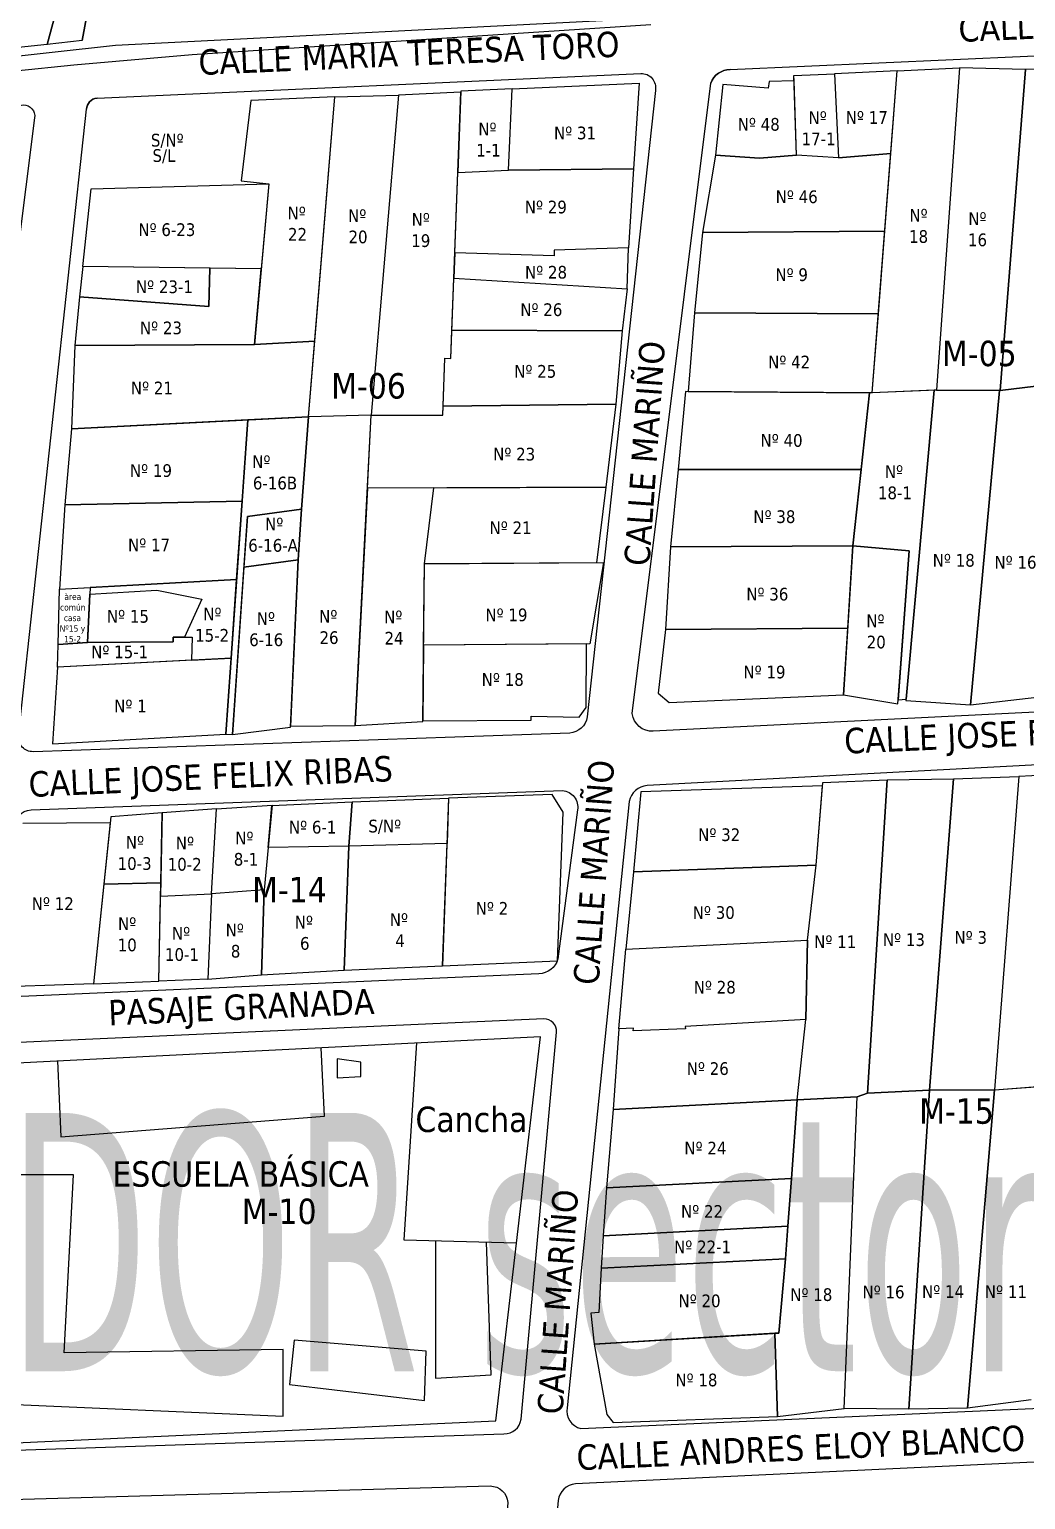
# Model space of a CAD drawing. Header units: metres. Extents: x 2 to 659295185, y -28 to 1124222152.
# Drawn here: x 659710 to 659867, y 1125183.2 to 1125414.8 of the extents above; entities that cross this region are included whole.
import ezdxf

# ---------------------------------------------------------------- set-up
doc = ezdxf.new("R2010")
doc.units = ezdxf.units.M
doc.header["$MEASUREMENT"] = 0
for name, color, linetype in [('CALLES', 1, 'CONTINUOUS'), ('MANZANA', 30, 'CONTINUOUS'), ('Numero de manzana', 6, 'CONTINUOUS'), ('Parcelas', 140, 'CONTINUOUS'), ('TEXTOS', 7, 'CONTINUOUS')]:
    doc.layers.add(name, color=color, linetype=linetype)
doc.styles.get("Standard").update_dxf_attribs({"font": 'tahoma.ttf'})

msp = doc.modelspace()

# ---------------------------------------------------------------- linework, layer by layer
at = {"layer": 'MANZANA', "linetype": 'Continuous'}
for points in [[(659641.0467, 1125418.0838), (659629.9952, 1125412.1368), (659619.1084, 1125407.1851), (659614.2177, 1125402.3747), (659605.8235, 1125398.3944), (659606.904, 1125394.583), (659606.904, 1125394.583), (659606.904, 1125394.583), (659676.403, 1125406.635), (659703.55, 1125410.096), (659723.54, 1125412.31), (659806.4838, 1125416.5043, 0.27008892)], [(659806.3347, 1125407.8483, -0.48395546), (659808.6296, 1125405.1824), (659797.906, 1125306.4814, -0.33744383), (659795.1375, 1125303.9102), (659710.5905, 1125301.0053, -0.44925584), (659708.272, 1125303.5009), (659718.9649, 1125402.2069, -0.36158979), (659718.9649, 1125402.2069, -0.36158979), (659720.6465, 1125403.9649), (659806.3347, 1125407.8483)], [(659593.6468, 1125381.9079, -0.30792934), (659596.1869, 1125384.768), (659709.0648, 1125402.9199, -0.44742609), (659710.8226, 1125400.87), (659698.5434, 1125303.866, -0.32175978), (659695.8794, 1125301.0628), (659586.5656, 1125281.5272, -0.54329844), (659584.4175, 1125283.395), (659593.6468, 1125381.9079, 0)], [(659909.0181, 1125202.6117), (659917.9826, 1125298.9561, 0.45018686), (659915.6066, 1125301.4077), (659807.3358, 1125295.6819, 0.32881606), (659804.4951, 1125293.157), (659794.7221, 1125197.6483, 0.39851981), (659796.8736, 1125194.3766), (659906.1155, 1125199.212, 0.36890758), (659909.0181, 1125202.6129)], [(659707.4798, 1125288.94, -0.39952569), (659710.2473, 1125291.819), (659793.9979, 1125294.902, -0.43092196), (659796.3739, 1125291.833), (659793.2502, 1125268.3568, -0.34471993), (659790.2729, 1125266.0274), (659707.5014, 1125262.3852, -0.44882615), (659705.1539, 1125264.858), (659707.4798, 1125288.94)], [(659787.4598, 1125195.8258), (659793.0476, 1125256.7999, 0.45808205), (659791.0505, 1125258.8924), (659706.0147, 1125255.0897, 0.27472528), (659703.6579, 1125252.7758), (659699.3036, 1125193.0896, 0.48995954), (659701.5277, 1125190.776), (659784.7604, 1125193.5517, 0.39023256), (659787.4606, 1125195.835)], [(659793.3217, 1125183.0424), (659784.896, 1125091.147), (659787.3208, 1125084.8875, 0.289708), (659789.3694, 1125083.2763), (659894.6491, 1125088.3432, 0.27917281), (659897.6123, 1125091.1598), (659907.2547, 1125188.4481, 0.44570237), (659904.9768, 1125190.8175), (659796.0472, 1125185.6505, 0.36752557), (659793.3208, 1125183.032)], [(659773.342, 1125082.2076), (659690.0714, 1125078.2074, -0.48972447), (659687.9716, 1125080.3885), (659696.5628, 1125179.9987, -0.38389355), (659699.7108, 1125182.9705), (659782.6202, 1125185.3287, -0.37984608), (659785.3993, 1125182.7229), (659777.906, 1125090.92), (659776.1376, 1125084.2512, -0.32788906), (659773.3277, 1125082.2076)]]:
    msp.add_lwpolyline(points, format="xyb", dxfattribs=at)
msp.add_lwpolyline([(659808.3054, 1125304.2139, -0.39098875), (659804.9811, 1125307.006), (659817.3653, 1125406.3451, -0.30877846), (659820.4098, 1125408.4557), (659925.865, 1125413.2031, -0.49571017), (659928.5566, 1125410.3536), (659918.4534, 1125311.6071, -0.27704713), (659916.0628, 1125309.607)], format="xyb", close=True, dxfattribs=at)
for points in [[(659820.4098, 1125408.4557), (659925.865, 1125413.2031)], [(659720.6465, 1125403.9649), (659806.3347, 1125407.8483)], [(659720.6465, 1125403.9649), (659806.3347, 1125407.8483)]]:
    msp.add_lwpolyline(points, dxfattribs=at)
for centre, radius, start, end in [((659820.4334, 1125405.1704), 3.2854, 90.411302, 159.049547), ((659720.8622, 1125402.0753), 1.9019, 96.51465, 176.032542), ((659720.8622, 1125402.0753), 1.9019, 96.51465, 176.032542)]:
    msp.add_arc(centre, radius, start, end, dxfattribs=at)
at = {"layer": 'Parcelas', "lineweight": -2}
for p, q in [((659712.8036, 1125412.4202), (659717.6654, 1125430.5495)), ((659717.6654, 1125430.5495), (659712.8036, 1125412.4202)), ((659718.3212, 1125413.0192), (659721.5771, 1125431.0983)), ((659721.5771, 1125431.0983), (659718.3212, 1125413.0192)), ((659807.9257, 1125415.5249), (659735.6344, 1125410.7759)), ((659718.3212, 1125413.0192), (659712.8036, 1125412.4202)), ((659712.8036, 1125412.4202), (659707.2864, 1125411.8179)), ((659735.6344, 1125410.7759), (659717.0153, 1125409.1362)), ((659717.0153, 1125409.1362), (659707.8129, 1125408.2164)), ((659846.7478, 1125408.2658), (659836.8588, 1125407.8002)), ((659842.8056, 1125357.5187), (659846.7478, 1125408.2658)), ((659845.7356, 1125395.2351), (659846.7478, 1125408.2658)), ((659846.7478, 1125408.2658), (659856.537, 1125408.7268)), ((659856.537, 1125408.7268), (659852.9563, 1125357.9529)), ((659856.537, 1125408.7268), (659852.9563, 1125357.9529)), ((659866.9735, 1125408.4578), (659856.537, 1125408.7268)), ((659862.962, 1125357.8866), (659866.9735, 1125408.4578)), ((659866.9735, 1125408.4578), (659862.962, 1125357.8866)), ((659877.071, 1125408.6815), (659866.9735, 1125408.4578)), ((659786.0446, 1125405.4337), (659806.0661, 1125406.2955)), ((659806.0661, 1125406.2955), (659805.209, 1125392.8509)), ((659819.283, 1125406.0988), (659818.1104, 1125394.9604)), ((659826.4298, 1125405.5221), (659819.283, 1125406.0988)), ((659826.5701, 1125406.5929), (659826.4298, 1125405.5221)), ((659830.4895, 1125406.6627), (659826.5701, 1125406.5929)), ((659830.4653, 1125407.5124), (659836.8588, 1125407.8002)), ((659830.4895, 1125406.6627), (659830.4653, 1125407.5124)), ((659830.8458, 1125394.9581), (659830.4653, 1125407.5124)), ((659830.8458, 1125394.9581), (659830.4895, 1125406.6627)), ((659836.8588, 1125407.8002), (659837.4835, 1125394.5549)), ((659836.8588, 1125407.8002), (659837.4835, 1125394.5549)), ((659744.8998, 1125403.6121), (659743.3608, 1125390.9352)), ((659758.0975, 1125404.1828), (659744.8998, 1125403.6121)), ((659753.9701, 1125353.7615), (659758.0975, 1125404.1828)), ((659754.9475, 1125365.7015), (659758.0975, 1125404.1828)), ((659758.0975, 1125404.1828), (659768.1566, 1125404.4384)), ((659768.1566, 1125404.4384), (659763.8372, 1125354.003)), ((659768.1566, 1125404.4384), (659763.8372, 1125354.003)), ((659777.9663, 1125404.8871), (659768.1566, 1125404.4384)), ((659776.4169, 1125362.9307), (659777.9663, 1125404.8871)), ((659777.973, 1125405.067), (659777.4991, 1125392.2358)), ((659786.0446, 1125405.4337), (659777.973, 1125405.067)), ((659785.4906, 1125392.6057), (659786.0446, 1125405.4337)), ((659785.4906, 1125392.6057), (659786.0446, 1125405.4337)), ((659818.1104, 1125394.9604), (659816.0851, 1125382.808)), ((659825.0646, 1125394.4911), (659818.1104, 1125394.9604)), ((659818.1104, 1125394.9604), (659825.0646, 1125394.4911)), ((659830.8458, 1125394.9581), (659825.0646, 1125394.4911)), ((659825.0646, 1125394.4911), (659830.8458, 1125394.9581)), ((659837.4835, 1125394.5549), (659830.8458, 1125394.9581)), ((659837.4835, 1125394.5549), (659830.8458, 1125394.9581)), ((659845.7356, 1125395.2351), (659837.4835, 1125394.5549)), ((659837.4835, 1125394.5549), (659845.7356, 1125395.2351)), ((659844.7845, 1125382.992), (659845.7356, 1125395.2351)), ((659777.0326, 1125379.6044), (659777.4991, 1125392.2358)), ((659777.4991, 1125392.2358), (659785.4906, 1125392.6057)), ((659777.4991, 1125392.2358), (659785.4906, 1125392.6057)), ((659785.4906, 1125392.6057), (659805.209, 1125392.8509)), ((659805.209, 1125392.8509), (659785.4906, 1125392.6057)), ((659805.209, 1125392.8509), (659804.3885, 1125380.3578)), ((659718.4062, 1125377.4454), (659719.7129, 1125389.6758)), ((659719.7129, 1125389.6758), (659747.7365, 1125390.4734)), ((659743.3608, 1125390.9352), (659747.7365, 1125390.4734)), ((659747.7365, 1125390.4734), (659745.4442, 1125365.1368)), ((659747.7365, 1125390.4734), (659746.5237, 1125377.0681)), ((659816.0851, 1125382.808), (659814.8141, 1125370.1215)), ((659844.7845, 1125382.992), (659816.0851, 1125382.808)), ((659816.0851, 1125382.808), (659844.7845, 1125382.992)), ((659843.7738, 1125369.9812), (659844.7845, 1125382.992)), ((659804.3885, 1125380.3578), (659792.6729, 1125380.0352)), ((659804.3885, 1125380.3578), (659792.6729, 1125380.0352)), ((659804.193, 1125373.9208), (659804.3885, 1125380.3578)), ((659777.0326, 1125379.6044), (659776.885, 1125375.6071)), ((659792.6656, 1125379.1352), (659777.0326, 1125379.6044)), ((659792.6656, 1125379.1352), (659777.0326, 1125379.6044)), ((659792.6729, 1125380.0352), (659792.6656, 1125379.1352)), ((659792.6729, 1125380.0352), (659792.6656, 1125379.1352)), ((659718.4062, 1125377.4454), (659717.8963, 1125372.6726)), ((659746.5237, 1125377.0681), (659718.4062, 1125377.4454)), ((659738.4044, 1125377.1771), (659718.4062, 1125377.4454)), ((659738.4044, 1125377.1771), (659738.2486, 1125371.1391)), ((659738.2486, 1125371.1391), (659738.4044, 1125377.1771)), ((659746.5237, 1125377.0681), (659738.4044, 1125377.1771)), ((659745.4442, 1125365.1368), (659746.5237, 1125377.0681)), ((659776.583, 1125367.4276), (659776.885, 1125375.6071)), ((659776.885, 1125375.6071), (659804.193, 1125373.9208)), ((659776.885, 1125375.6071), (659804.193, 1125373.9208)), ((659804.193, 1125373.9208), (659803.4128, 1125367.3268)), ((659717.8963, 1125372.6726), (659717.1646, 1125364.9873)), ((659738.2486, 1125371.1391), (659717.8963, 1125372.6726)), ((659717.8963, 1125372.6726), (659738.2486, 1125371.1391)), ((659814.8141, 1125370.1215), (659813.8067, 1125357.7625)), ((659843.7738, 1125369.9812), (659814.8141, 1125370.1215)), ((659814.8141, 1125370.1215), (659843.7738, 1125369.9812)), ((659842.8056, 1125357.5187), (659843.7738, 1125369.9812)), ((659776.4169, 1125362.9307), (659776.583, 1125367.4276)), ((659776.583, 1125367.4276), (659803.4128, 1125367.3268)), ((659803.4128, 1125367.3268), (659776.583, 1125367.4276)), ((659803.4128, 1125367.3268), (659802.4047, 1125355.7305)), ((659717.1646, 1125364.9873), (659716.608, 1125351.8691)), ((659745.4442, 1125365.1368), (659717.1646, 1125364.9873)), ((659717.1646, 1125364.9873), (659745.4442, 1125365.1368)), ((659754.9475, 1125365.7015), (659745.4442, 1125365.1368)), ((659745.4442, 1125365.1368), (659754.9475, 1125365.7015)), ((659753.9701, 1125353.7615), (659754.9475, 1125365.7015)), ((659775.1372, 1125354.0019), (659775.4707, 1125363.0157)), ((659775.1904, 1125355.4409), (659775.4707, 1125363.0157)), ((659775.1904, 1125355.4409), (659775.4707, 1125363.0157)), ((659775.4707, 1125363.0157), (659776.4169, 1125362.9307)), ((659775.4707, 1125363.0157), (659776.4169, 1125362.9307)), ((659775.4707, 1125363.0157), (659776.4169, 1125362.9307)), ((659813.3888, 1125357.7573), (659812.2362, 1125345.4512)), ((659842.3879, 1125357.5222), (659813.3888, 1125357.7573)), ((659813.8067, 1125357.7625), (659842.8056, 1125357.5187)), ((659842.3879, 1125357.5222), (659839.7646, 1125333.4246)), ((659841.0762, 1125345.4734), (659842.3879, 1125357.5222)), ((659842.8056, 1125357.5187), (659842.3879, 1125357.5222)), ((659852.9563, 1125357.9529), (659842.8056, 1125357.5187)), ((659852.5395, 1125357.9351), (659842.8056, 1125357.5187)), ((659852.5395, 1125357.9351), (659848.1222, 1125309.0643)), ((659852.5395, 1125357.9351), (659848.1402, 1125309.2635)), ((659848.1402, 1125309.2635), (659852.5395, 1125357.9351)), ((659852.9563, 1125357.9529), (659852.5395, 1125357.9351)), ((659862.8594, 1125357.8871), (659852.9563, 1125357.9529)), ((659852.9563, 1125357.9529), (659862.962, 1125357.8866)), ((659858.2702, 1125308.4026), (659862.8594, 1125357.8871)), ((659862.8594, 1125357.8871), (659858.2702, 1125308.4026)), ((659862.962, 1125357.8866), (659862.8594, 1125357.8871)), ((659862.962, 1125357.8866), (659873.1659, 1125359.1351)), ((659873.0647, 1125359.1228), (659862.962, 1125357.8866)), ((659775.1372, 1125354.0019), (659775.1904, 1125355.4409)), ((659802.4047, 1125355.7305), (659775.1904, 1125355.4409)), ((659775.1904, 1125355.4409), (659802.4047, 1125355.7305)), ((659802.4047, 1125355.7305), (659800.8038, 1125342.6683)), ((659716.608, 1125351.8691), (659753.9701, 1125353.7615)), ((659744.4024, 1125353.2769), (659716.608, 1125351.8691)), ((659744.4024, 1125353.2769), (659740.9349, 1125303.7381)), ((659743.5058, 1125340.4682), (659744.4024, 1125353.2769)), ((659753.9701, 1125353.7615), (659744.4024, 1125353.2769)), ((659753.9701, 1125353.7615), (659752.8876, 1125339.2317)), ((659752.8876, 1125339.2317), (659753.9701, 1125353.7615)), ((659763.8372, 1125354.003), (659753.9701, 1125353.7615)), ((659763.8372, 1125354.003), (659753.9701, 1125353.7615)), ((659761.3414, 1125305.1166), (659763.8372, 1125354.003)), ((659763.2513, 1125342.5279), (659763.8372, 1125354.003)), ((659763.8372, 1125354.003), (659775.1372, 1125354.0019)), ((659763.8372, 1125354.003), (659775.1372, 1125354.0019)), ((659716.608, 1125351.8691), (659715.5621, 1125339.8746)), ((659812.2362, 1125345.4512), (659811.005, 1125333.2632)), ((659841.0762, 1125345.4734), (659812.2362, 1125345.4512)), ((659812.2362, 1125345.4512), (659841.0762, 1125345.4734)), ((659839.7646, 1125333.4246), (659841.0762, 1125345.4734)), ((659841.0762, 1125345.4734), (659841.0762, 1125345.4734)), ((659763.2513, 1125342.5279), (659761.3414, 1125305.1166)), ((659800.8038, 1125342.6683), (659763.2513, 1125342.5279)), ((659773.7039, 1125342.567), (659763.2513, 1125342.5279)), ((659772.2566, 1125330.6042), (659773.7039, 1125342.567)), ((659772.2566, 1125330.6042), (659773.7039, 1125342.567)), ((659773.7039, 1125342.567), (659800.8038, 1125342.6683)), ((659800.8038, 1125342.6683), (659799.3461, 1125330.7749)), ((659715.5621, 1125339.8746), (659714.7325, 1125326.5805)), ((659743.5058, 1125340.4682), (659715.5621, 1125339.8746)), ((659715.5621, 1125339.8746), (659743.5058, 1125340.4682)), ((659742.6407, 1125328.1085), (659743.5058, 1125340.4682)), ((659752.8876, 1125339.2317), (659744.3389, 1125338.0503)), ((659744.3389, 1125338.0503), (659752.8876, 1125339.2317)), ((659752.8876, 1125339.2317), (659752.3405, 1125331.2505)), ((659752.3405, 1125331.2505), (659752.8876, 1125339.2317)), ((659741.9842, 1125303.7009), (659744.3389, 1125338.0503)), ((659744.3389, 1125338.0503), (659743.7918, 1125330.069)), ((659811.005, 1125333.2632), (659810.2431, 1125320.2555)), ((659839.7646, 1125333.4246), (659811.005, 1125333.2632)), ((659811.005, 1125333.2632), (659839.7646, 1125333.4246)), ((659839.7646, 1125333.4246), (659838.2933, 1125309.9607)), ((659838.9523, 1125320.4701), (659839.7646, 1125333.4246)), ((659848.6297, 1125332.6375), (659839.7646, 1125333.4246)), ((659839.7646, 1125333.4246), (659848.6297, 1125332.6375)), ((659846.8439, 1125308.5267), (659848.6297, 1125332.6375)), ((659848.6297, 1125332.6375), (659846.8926, 1125309.1849)), ((659743.7918, 1125330.069), (659741.9842, 1125303.7009)), ((659752.3405, 1125331.2505), (659743.7918, 1125330.069)), ((659743.7918, 1125330.069), (659752.3405, 1125331.2505)), ((659751.1123, 1125304.849), (659752.3405, 1125331.2505)), ((659752.3405, 1125331.2505), (659751.1216, 1125305.0488)), ((659771.9816, 1125305.7658), (659772.2566, 1125330.6042)), ((659772.1146, 1125317.7799), (659772.2566, 1125330.6042)), ((659772.2566, 1125330.6042), (659800.456, 1125330.7819)), ((659799.3461, 1125330.7749), (659772.2566, 1125330.6042)), ((659800.456, 1125330.7819), (659798.3191, 1125317.995)), ((659714.7325, 1125326.5805), (659742.6407, 1125328.1085)), ((659742.6407, 1125328.1085), (659719.5526, 1125326.8444)), ((659741.7749, 1125315.7387), (659742.6407, 1125328.1085)), ((659714.5046, 1125317.8835), (659714.7325, 1125326.5805)), ((659714.7325, 1125326.5805), (659719.5526, 1125326.8444)), ((659719.5526, 1125326.8444), (659719.1336, 1125318.2028)), ((659719.1336, 1125318.2028), (659719.5041, 1125325.8438)), ((659719.5526, 1125326.8444), (659719.5041, 1125325.8438)), ((659719.5041, 1125325.8438), (659730.0967, 1125326.4514)), ((659719.5041, 1125325.8438), (659730.0967, 1125326.4514)), ((659719.5041, 1125325.8438), (659719.5041, 1125325.8438)), ((659730.0967, 1125326.4514), (659737.1909, 1125325.0058)), ((659730.0967, 1125326.4514), (659737.1909, 1125325.0058)), ((659737.1909, 1125325.0058), (659734.4331, 1125319.0427)), ((659737.1909, 1125325.0058), (659734.4331, 1125319.0427)), ((659810.2431, 1125320.2555), (659809.0969, 1125310.2208)), ((659838.9523, 1125320.4701), (659810.2431, 1125320.2555)), ((659810.2431, 1125320.2555), (659838.9523, 1125320.4701)), ((659838.2933, 1125309.9607), (659838.9523, 1125320.4701)), ((659714.4114, 1125314.3247), (659714.5046, 1125317.8835)), ((659719.1336, 1125318.2028), (659714.5046, 1125317.8835)), ((659714.5046, 1125317.8835), (659719.1336, 1125318.2028)), ((659732.6331, 1125318.3226), (659719.1336, 1125318.2028)), ((659719.1336, 1125318.2028), (659732.6331, 1125318.3226)), ((659719.1336, 1125318.2028), (659719.1336, 1125318.2028)), ((659734.4331, 1125319.0427), (659732.6331, 1125319.0526)), ((659732.6331, 1125319.0526), (659732.6331, 1125318.3226)), ((659732.6331, 1125318.3226), (659732.6331, 1125319.0526)), ((659732.6331, 1125319.0526), (659735.6231, 1125319.0361)), ((659734.4331, 1125319.0427), (659735.6231, 1125319.0361)), ((659735.6231, 1125319.0361), (659735.5132, 1125315.4151)), ((659735.6231, 1125319.0361), (659735.5132, 1125315.4151)), ((659772.1146, 1125317.7799), (659771.9828, 1125305.8706)), ((659798.3191, 1125317.995), (659772.1146, 1125317.7799)), ((659797.7791, 1125317.9906), (659772.1146, 1125317.7799)), ((659797.7465, 1125307.9506), (659797.7791, 1125317.9906)), ((659741.7749, 1125315.7387), (659714.4114, 1125314.3247)), ((659735.5132, 1125315.4151), (659741.7749, 1125315.7387)), ((659740.9349, 1125303.7381), (659741.7749, 1125315.7387)), ((659714.4114, 1125314.3247), (659713.6572, 1125302.2182)), ((659735.5132, 1125315.4151), (659714.4114, 1125314.3247)), ((659809.0969, 1125310.2208), (659810.7891, 1125308.7684)), ((659810.7891, 1125308.7684), (659838.2933, 1125309.9607)), ((659838.2933, 1125309.9607), (659846.8439, 1125308.5267)), ((659846.8926, 1125309.1849), (659848.1402, 1125309.2635)), ((659848.1222, 1125309.0643), (659858.2702, 1125308.4026)), ((659858.2702, 1125308.4026), (659868.7492, 1125309.5804)), ((659789.0703, 1125305.9752), (659789.0661, 1125306.5851)), ((659789.0661, 1125306.5851), (659796.6348, 1125306.4469)), ((659796.6348, 1125306.4469), (659797.7465, 1125307.9506)), ((659741.9842, 1125303.7009), (659751.1123, 1125304.849)), ((659751.1216, 1125305.0488), (659761.3414, 1125305.1166)), ((659751.1216, 1125305.0488), (659751.1216, 1125305.0488)), ((659761.3414, 1125305.1166), (659771.9816, 1125305.7658)), ((659771.9828, 1125305.8706), (659789.0703, 1125305.9752)), ((659713.6572, 1125302.2182), (659740.9349, 1125303.7381)), ((659740.9349, 1125303.7381), (659741.9842, 1125303.7009)), ((659855.5975, 1125296.7491), (659865.9118, 1125297.0936)), ((659865.9118, 1125297.0936), (659862.0706, 1125247.7529)), ((659865.9118, 1125297.0936), (659862.0706, 1125247.7529)), ((659886.6846, 1125298.1567), (659865.9118, 1125297.0936)), ((659806.3559, 1125294.684), (659805.2129, 1125282.0757)), ((659834.9908, 1125295.6144), (659806.3559, 1125294.684)), ((659833.9733, 1125283.1358), (659835.0363, 1125296.1725)), ((659833.9733, 1125283.1358), (659834.9908, 1125295.6144)), ((659835.0363, 1125296.1725), (659845.1496, 1125296.5426)), ((659842.0706, 1125247.2286), (659845.1496, 1125296.5426)), ((659842.0706, 1125247.2286), (659845.1496, 1125296.5426)), ((659845.1496, 1125296.5426), (659842.0706, 1125247.2286)), ((659845.1496, 1125296.5426), (659855.5975, 1125296.7491)), ((659851.851, 1125247.6619), (659855.5975, 1125296.7491)), ((659855.5975, 1125296.7491), (659851.851, 1125247.6619)), ((659739.4629, 1125291.9805), (659748.2222, 1125292.583)), ((659748.2222, 1125292.583), (659747.0117, 1125279.2378)), ((659747.6169, 1125285.9104), (659748.2159, 1125292.5133)), ((659748.2159, 1125292.5133), (659760.8311, 1125293.123)), ((659760.3552, 1125286.1191), (659760.8311, 1125293.123)), ((659760.8311, 1125293.123), (659760.3552, 1125286.1191)), ((659760.8311, 1125293.123), (659776.0411, 1125293.6757)), ((659776.0411, 1125293.6757), (659775.1045, 1125267.2524)), ((659776.0411, 1125293.6757), (659775.819, 1125286.5592)), ((659792.3603, 1125294.2688), (659776.0411, 1125293.6757)), ((659794.1174, 1125291.4519), (659792.3603, 1125294.2688)), ((659722.8005, 1125290.721), (659721.717, 1125280.1162)), ((659730.9351, 1125291.3639), (659722.8005, 1125290.721)), ((659730.9351, 1125291.3639), (659730.6593, 1125278.2661)), ((659730.7035, 1125280.3663), (659730.9351, 1125291.3639)), ((659739.4629, 1125291.9805), (659730.9351, 1125291.3639)), ((659738.6657, 1125278.6042), (659739.4629, 1125291.9805)), ((659738.6657, 1125278.6042), (659739.4629, 1125291.9805)), ((659793.2078, 1125268.0295), (659794.1174, 1125291.4519)), ((659708.9503, 1125289.755), (659722.7101, 1125289.8356)), ((659722.7101, 1125289.8356), (659720.1121, 1125264.4079)), ((659747.6169, 1125285.9104), (659747.0117, 1125279.2378)), ((659760.3552, 1125286.1191), (659747.6169, 1125285.9104)), ((659760.3552, 1125286.1191), (659747.6169, 1125285.9104)), ((659760.3552, 1125286.1191), (659759.5897, 1125266.5641)), ((659759.5897, 1125266.5641), (659760.3552, 1125286.1191)), ((659775.819, 1125286.5592), (659760.3552, 1125286.1191)), ((659775.819, 1125286.5592), (659760.3552, 1125286.1191)), ((659775.1045, 1125267.2524), (659775.819, 1125286.5592)), ((659833.9733, 1125283.1358), (659805.2129, 1125282.0757)), ((659805.2129, 1125282.0757), (659833.9733, 1125283.1358)), ((659832.5827, 1125271.3173), (659833.9733, 1125283.1358)), ((659832.5827, 1125271.3173), (659833.9733, 1125283.1358)), ((659805.2129, 1125282.0757), (659803.9985, 1125269.886)), ((659721.717, 1125280.1162), (659720.1121, 1125264.4079)), ((659721.717, 1125280.1162), (659730.7035, 1125280.3663)), ((659730.7035, 1125280.3663), (659721.717, 1125280.1162)), ((659721.7437, 1125280.1113), (659721.7437, 1125280.1113)), ((659730.4027, 1125264.8487), (659730.7035, 1125280.3663)), ((659730.6593, 1125278.2661), (659738.6657, 1125278.6042)), ((659730.6628, 1125278.2662), (659738.6657, 1125278.6042)), ((659738.6657, 1125278.6042), (659738.1354, 1125265.1846)), ((659738.6657, 1125278.6042), (659738.1354, 1125265.1846)), ((659747.0117, 1125279.2378), (659738.6657, 1125278.6042)), ((659747.0117, 1125279.2378), (659738.6657, 1125278.6042)), ((659747.0117, 1125279.2378), (659746.5595, 1125265.8454)), ((659746.5595, 1125265.8454), (659747.0117, 1125279.2378)), ((659730.4027, 1125264.8487), (659730.6628, 1125278.2662)), ((659802.8654, 1125257.3571), (659803.9985, 1125269.886)), ((659803.9985, 1125269.886), (659832.5827, 1125271.3173)), ((659803.9985, 1125269.886), (659832.5827, 1125271.3173)), ((659832.5827, 1125271.3173), (659832.3333, 1125258.8198)), ((659832.3333, 1125258.8198), (659832.5827, 1125271.3173)), ((659832.5827, 1125271.3173), (659832.5827, 1125271.3173)), ((659759.5897, 1125266.5641), (659775.1045, 1125267.2524)), ((659775.1045, 1125267.2524), (659793.2078, 1125268.0295)), ((659720.1121, 1125264.4079), (659730.4027, 1125264.8487)), ((659738.1354, 1125265.1846), (659730.4027, 1125264.8487)), ((659738.1354, 1125265.1846), (659746.5595, 1125265.8454)), ((659746.5595, 1125265.8454), (659759.5897, 1125266.5641)), ((659759.5897, 1125266.5641), (659759.5897, 1125266.5641)), ((659720.1121, 1125264.4079), (659707.8289, 1125263.9996)), ((659832.3333, 1125258.8198), (659813.3443, 1125257.7338)), ((659832.3333, 1125258.8198), (659813.3443, 1125257.7338)), ((659813.3443, 1125257.7338), (659813.3683, 1125257.3345)), ((659813.3443, 1125257.7338), (659813.3683, 1125257.3345)), ((659830.9834, 1125246.1515), (659832.3333, 1125258.8198)), ((659830.9834, 1125246.1515), (659832.3333, 1125258.8198)), ((659802.8654, 1125257.3571), (659801.9834, 1125244.6277)), ((659805.1739, 1125257.4401), (659802.8654, 1125257.3571)), ((659805.1739, 1125257.4401), (659802.8654, 1125257.3571)), ((659805.1536, 1125257.0406), (659805.1739, 1125257.4401)), ((659805.1536, 1125257.0406), (659805.1739, 1125257.4401)), ((659813.3683, 1125257.3345), (659805.1536, 1125257.0406)), ((659813.3683, 1125257.3345), (659805.1536, 1125257.0406)), ((659862.0706, 1125247.7529), (659882.298, 1125249.2129)), ((659862.0706, 1125247.7529), (659871.6058, 1125248.4411)), ((659830.9834, 1125246.1515), (659801.9834, 1125244.6277)), ((659801.9834, 1125244.6277), (659830.9834, 1125246.1515)), ((659830.9834, 1125246.1515), (659830.0787, 1125233.7645)), ((659830.0787, 1125233.7645), (659830.9834, 1125246.1515)), ((659840.4304, 1125246.6479), (659830.9834, 1125246.1515)), ((659830.9834, 1125246.1515), (659840.4304, 1125246.6479)), ((659840.4304, 1125246.6479), (659830.9834, 1125246.1515)), ((659838.3653, 1125197.5313), (659840.4304, 1125246.6479)), ((659838.3653, 1125197.5313), (659840.4304, 1125246.6479)), ((659840.4304, 1125246.6479), (659842.0706, 1125247.2286)), ((659840.4304, 1125246.6479), (659842.0706, 1125247.2286)), ((659842.0706, 1125247.2286), (659840.4304, 1125246.6479)), ((659842.0706, 1125247.2286), (659851.851, 1125247.6619)), ((659851.851, 1125247.6619), (659842.0706, 1125247.2286)), ((659851.851, 1125247.6619), (659848.5949, 1125197.4373)), ((659848.5949, 1125197.4373), (659851.851, 1125247.6619)), ((659851.851, 1125247.6619), (659862.0706, 1125247.7529)), ((659862.0706, 1125247.7529), (659851.851, 1125247.6619)), ((659862.0706, 1125247.7529), (659857.824, 1125197.5622)), ((659857.824, 1125197.5622), (659862.0706, 1125247.7529)), ((659801.9834, 1125244.6277), (659800.9068, 1125232.2745)), ((659800.9068, 1125232.2745), (659800.4165, 1125224.7504)), ((659830.0787, 1125233.7645), (659800.9068, 1125232.2745)), ((659830.0787, 1125233.7645), (659800.9068, 1125232.2745)), ((659800.9068, 1125232.2745), (659830.0787, 1125233.7645)), ((659830.0787, 1125233.7645), (659829.5048, 1125226.2464)), ((659829.5048, 1125226.2464), (659830.0787, 1125233.7645)), ((659800.4165, 1125224.7504), (659829.5048, 1125226.2464)), ((659829.5048, 1125226.2464), (659800.4165, 1125224.7504)), ((659829.5048, 1125226.2464), (659829.1136, 1125221.1213)), ((659829.1136, 1125221.1213), (659829.5048, 1125226.2464)), ((659800.4165, 1125224.7504), (659800.0823, 1125219.6213)), ((659829.1136, 1125221.1213), (659800.0823, 1125219.6213)), ((659800.0823, 1125219.6213), (659829.1136, 1125221.1213)), ((659829.1136, 1125221.1213), (659828.067, 1125209.418)), ((659828.067, 1125209.418), (659829.1136, 1125221.1213)), ((659800.0823, 1125219.6213), (659799.7008, 1125212.6317)), ((659799.7008, 1125212.6317), (659798.4824, 1125212.5693)), ((659798.4824, 1125212.5693), (659798.9891, 1125207.6755)), ((659798.9891, 1125207.6755), (659828.067, 1125209.418)), ((659827.478, 1125209.3827), (659798.9891, 1125207.6755)), ((659828.067, 1125209.418), (659827.478, 1125209.3827)), ((659827.8887, 1125196.2892), (659827.478, 1125209.3827)), ((659827.478, 1125209.3827), (659827.8887, 1125196.2892)), ((659798.9891, 1125207.6755), (659801.0033, 1125196.5564)), ((659827.8887, 1125196.2892), (659838.3653, 1125197.5313)), ((659848.5949, 1125197.4373), (659838.3653, 1125197.5313)), ((659857.824, 1125197.5622), (659848.5949, 1125197.4373)), ((659867.8588, 1125198.8725), (659857.824, 1125197.5622)), ((659801.0033, 1125196.5564), (659801.9975, 1125195.3027)), ((659801.9975, 1125195.3027), (659827.8887, 1125196.2892))]:
    msp.add_line(p, q, dxfattribs=at)
at = {"layer": 'Parcelas'}
for points in [[(659705.9473, 1125251.848), (659700.9438, 1125191.8062), (659783.5012, 1125195.5588), (659790.506, 1125256.1009), (659705.9473, 1125251.848)], [(659714.4192, 1125252.2741), (659714.9535, 1125240.34), (659756.4824, 1125243.5922), (659755.9687, 1125254.3638)], [(659770.9664, 1125255.1182), (659768.9911, 1125224.0787), (659786.7498, 1125223.6366)], [(659758.4838, 1125252.5985), (659758.4838, 1125249.5964), (659762.2364, 1125249.8466), (659762.2364, 1125252.0981), (659758.4838, 1125252.5985)], [(659749.9779, 1125196.3094), (659749.9779, 1125206.8167), (659715.4539, 1125206.3163), (659716.9549, 1125234.3358), (659705.6971, 1125234.3358), (659704.196, 1125198.3108), (659749.9779, 1125196.3094)], [(659774.0101, 1125223.9537), (659773.9946, 1125202.3135), (659782.7506, 1125202.8139), (659782.0107, 1125223.7546)], [(659751.7291, 1125208.3177), (659750.9786, 1125201.3128), (659772.2433, 1125198.8111), (659772.4935, 1125206.5665), (659751.7291, 1125208.3177)]]:
    msp.add_lwpolyline(points, dxfattribs=at)

# ---------------------------------------------------------------- texts
at = {"layer": 'CALLES', "color": 0}
for s, rotation, p in [('CALLE MARIA TERESA TORO', 2.51033, (659856.4804, 1125412.801)), ('CALLE MARIA TERESA TORO', 2.51033, (659736.7235, 1125407.5996)), ('CALLE MARIÑO', 85.964714, (659807.6759, 1125330.1624)), ('CALLE JOSE FELIX RIBAS', 2.51033, (659838.4792, 1125300.6863)), ('CALLE JOSE FELIX RIBAS', 2.51033, (659709.9565, 1125293.8578)), ('CALLE MARIÑO', 85.964714, (659799.6759, 1125264.1624)), ('PASAJE GRANADA', 2.51033, (659722.5119, 1125257.8689)), ('CALLE MARIÑO', 85.964714, (659793.9891, 1125196.498)), ('CALLE ANDRES ELOY BLANCO', 2.51033, (659796.2939, 1125187.8056))]:
    msp.add_text(s, height=4, rotation=rotation, dxfattribs=at).set_placement(p)
at = {"layer": 'Numero de manzana', "lineweight": -2}
for s, p in [('M-05', (659853.785, 1125361.7449)), ('M-06', (659757.5439, 1125356.6386)), ('M-14', (659745.0776, 1125277.277)), ('M-15', (659850.1978, 1125242.3926)), ('M-10', (659743.4671, 1125226.5963))]:
    msp.add_text(s, height=4, dxfattribs=at).set_placement(p)
at = {"layer": 'Parcelas', "lineweight": -2}
for s, height, p in [('Nº', 2, (659832.7711, 1125399.8854)), ('Nº 17', 2, (659838.6318, 1125399.912)), ('Nº', 2, (659780.7258, 1125398.0925)), ('Nº 31', 2, (659792.6563, 1125397.4794)), ('Nº 48', 2, (659821.6073, 1125398.8412)), ('S/Nº', 2, (659729.1319, 1125396.3407)), ('1-1', 2, (659780.4045, 1125394.7509)), ('17-1', 2, (659831.6728, 1125396.5439)), ('S/L', 2, (659729.3887, 1125393.9228)), ('Nº 29', 2, (659788.0568, 1125385.8109)), ('Nº 46', 2, (659827.5887, 1125387.428)), ('Nº', 2, (659750.6722, 1125384.85)), ('Nº', 2, (659760.2121, 1125384.44)), ('Nº', 2, (659770.2211, 1125383.8527)), ('Nº', 2, (659848.6623, 1125384.5079)), ('Nº', 2, (659857.9391, 1125383.9795)), ('Nº 6-23', 2, (659727.1648, 1125382.2462)), ('22', 2, (659750.7445, 1125381.5085)), ('20', 2, (659760.2775, 1125381.0985)), ('18', 2, (659848.6112, 1125381.1664)), ('16', 2, (659857.8907, 1125380.638)), ('19', 2, (659770.1699, 1125380.5112)), ('Nº 28', 2, (659788.0842, 1125375.5352)), ('Nº 9', 2, (659827.5436, 1125375.1518)), ('Nº 23-1', 2, (659726.7755, 1125373.2433)), ('Nº 26', 2, (659787.3461, 1125369.6389)), ('Nº 23', 2, (659727.4059, 1125366.7657)), ('Nº 25', 2, (659786.3879, 1125359.9217)), ('Nº 42', 2, (659826.4, 1125361.3901)), ('Nº 21', 2, (659725.9812, 1125357.2961)), ('Nº 40', 2, (659825.2015, 1125349.0397)), ('Nº 23', 2, (659783.0689, 1125346.8781)), ('Nº 19', 2, (659725.8326, 1125344.2889)), ('Nº', 2, (659844.7987, 1125344.1215)), ('18-1', 2, (659843.7005, 1125340.78)), ('Nº 38', 2, (659824.0715, 1125337.0296)), ('Nº', 2, (659747.1329, 1125335.8511)), ('Nº 21', 2, (659782.5021, 1125335.2781)), ('Nº 17', 2, (659725.5329, 1125332.5863)), ('6-16-A', 2, (659744.4788, 1125332.5096)), ('Nº 18', 2, (659852.3338, 1125330.1542)), ('Nº 16', 2, (659862.064, 1125329.843)), ('àrea', 1, (659715.5032, 1125324.913)), ('Nº 36', 2, (659822.9568, 1125324.8285)), ('común', 1, (659714.8211, 1125323.2408)), ('Nº 15', 2, (659722.2041, 1125321.3235)), ('Nº', 2, (659737.3883, 1125321.681)), ('Nº', 2, (659745.8215, 1125320.9808)), ('Nº', 2, (659755.6469, 1125321.3148)), ('Nº', 2, (659765.8879, 1125321.2243)), ('Nº 19', 2, (659781.8512, 1125321.5523)), ('Nº', 2, (659841.8682, 1125320.6174)), ('Nº15 y', 1, (659714.7699, 1125319.9034)), ('casa', 1, (659715.4237, 1125321.5742)), ('15-2', 2, (659736.1073, 1125318.3395)), ('15-2', 1, (659715.4595, 1125318.2327)), ('Nº 15-1', 2, (659719.726, 1125315.7307)), ('6-16', 2, (659744.6306, 1125317.6392)), ('26', 2, (659755.7097, 1125317.9733)), ('24', 2, (659765.9541, 1125317.8827)), ('20', 2, (659841.9337, 1125317.2758)), ('Nº 18', 2, (659781.2633, 1125311.3731)), ('Nº 19', 2, (659822.5081, 1125312.5527)), ('Nº 1', 2, (659723.3528, 1125307.1919)), ('Nº 6-1', 2, (659750.8861, 1125288.1097)), ('S/Nº', 2, (659763.4074, 1125288.2857)), ('Nº', 2, (659725.1896, 1125285.7213)), ('Nº', 2, (659733.0681, 1125285.602)), ('Nº', 2, (659742.4249, 1125286.3906)), ('Nº 32', 2, (659815.3789, 1125286.9254)), ('10-3', 2, (659723.8983, 1125282.3798)), ('10-2', 2, (659731.7871, 1125282.2604)), ('8-1', 2, (659742.1992, 1125283.0491)), ('Nº 12', 2, (659710.3628, 1125276.0657)), ('Nº 2', 2, (659780.3203, 1125275.3182)), ('Nº 30', 2, (659814.5167, 1125274.6604)), ('Nº', 2, (659723.9574, 1125272.8998)), ('Nº', 2, (659740.9125, 1125271.9042)), ('Nº', 2, (659751.8076, 1125273.1427)), ('Nº', 2, (659766.782, 1125273.5432)), ('10', 2, (659723.9117, 1125269.5583)), ('Nº', 2, (659732.4521, 1125271.3887)), ('6', 2, (659752.6357, 1125269.8011)), ('4', 2, (659767.6483, 1125270.2098)), ('Nº 11', 2, (659833.656, 1125270.0508)), ('Nº 13', 2, (659844.4823, 1125270.3948)), ('Nº 3', 2, (659855.7622, 1125270.7388)), ('10-1', 2, (659731.3539, 1125268.0472)), ('8', 2, (659741.7338, 1125268.5627)), ('Nº 28', 2, (659814.6751, 1125262.8961)), ('Nº 26', 2, (659813.5735, 1125250.0786)), ('Nº 24', 2, (659813.1999, 1125237.5442)), ('Nº 22', 2, (659812.6739, 1125227.571)), ('Nº 22-1', 2, (659811.5778, 1125221.988)), ('Nº 18', 2, (659829.8869, 1125214.4694)), ('Nº 16', 2, (659841.2671, 1125214.8837)), ('Nº 14', 2, (659850.6509, 1125214.95)), ('Nº 11', 2, (659860.5535, 1125214.9148)), ('Nº 20', 2, (659812.278, 1125213.4886)), ('Nº 18', 2, (659811.784, 1125201.0251))]:
    msp.add_text(s, height=height, dxfattribs=at).set_placement(p)
for s, height, rotation, p in [('Nº', 2, 359.975825, (659745.1014, 1125345.6713)), ('6-16B', 2, 359.975825, (659745.2077, 1125342.3297)), ('PASAJE GRANADA', 4, 2.51033, (659722.5119, 1125257.8689))]:
    msp.add_text(s, height=height, rotation=rotation, dxfattribs=at).set_placement(p)
at = {"layer": 'TEXTOS', "color": 0, "width": 0.6}
msp.add_text('BARRIO LIBERTADOR sector3', height=40.6994, dxfattribs=at).set_placement((659466.9222, 1125203.3999))
at = {"layer": 'TEXTOS', "lineweight": -2}
for s, p in [('Cancha', (659770.8232, 1125241.086)), ('ESCUELA BÁSICA', (659723.0646, 1125232.4822))]:
    msp.add_text(s, height=4, dxfattribs=at).set_placement(p)

doc.saveas('drawing.dxf')
